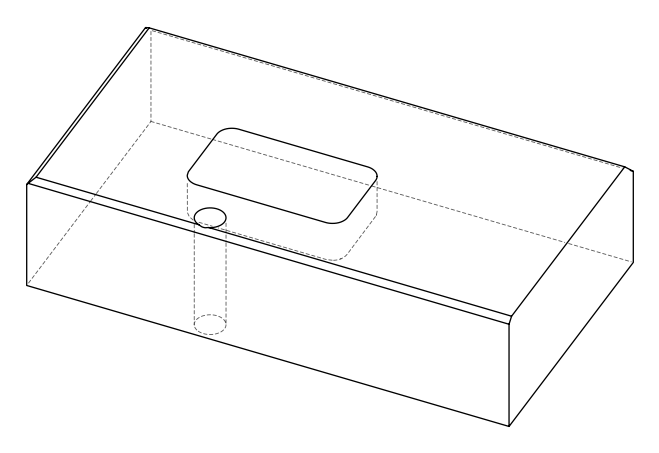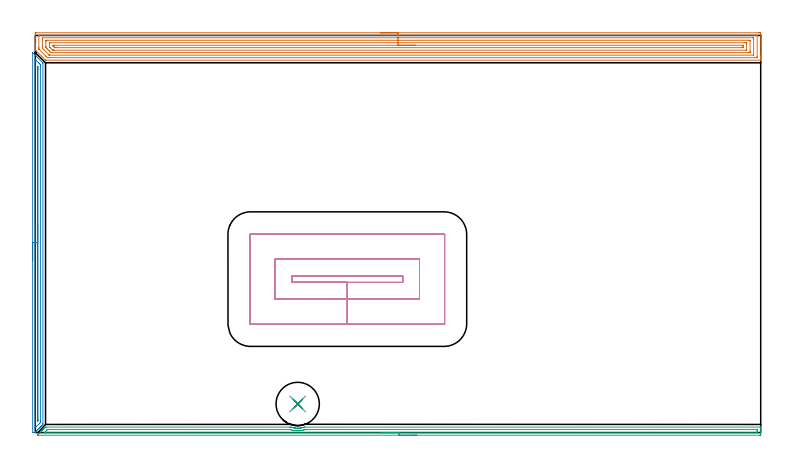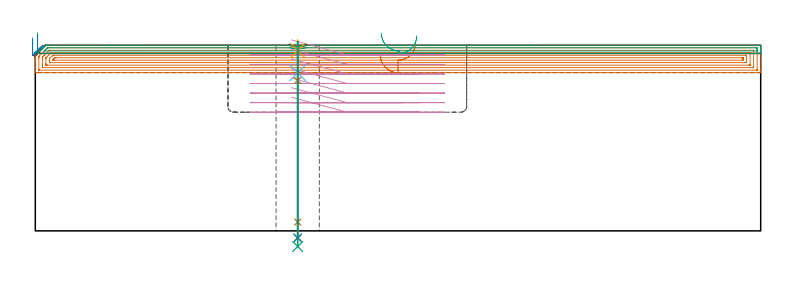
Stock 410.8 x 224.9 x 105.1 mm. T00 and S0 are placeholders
(PLAN: 9 operations, 6 tool changes, 44 min)
(1 AREA_MILL | FG_CHAMFER_SURFACE | UGT0205_001 | 19.92 min | 49353 mm3)
(2 AREA_MILL_1 | FG_CHAMFER_SURFACE_1 | UGT0205_001 | 5.2 min | 3549 mm3)
(3 AREA_MILL_2 | FG_CHAMFER_SURFACE_2 | UGT0205_001 | 6.7 min | 4299 mm3)
(4 MILL_RECTANGULAR_POCKET | POCKET_RECTANGULAR_STRAIGHT | NXT0201_007 | Follow Part, ap 6.25, ae 75% | 10.58 min | 384237 mm3)
(5 SPOT_DRILL | STEP1HOLE | NXT0321_9005460120000 | 0.05 min | 180 mm3)
(6 DRILL_BLIND_HOLE_INTO_CENTER | STEP1HOLE | UGT0301_217 | 0.07 min | 979 mm3)
(7 GUN_DRILL_THROUGH_HOLE | STEP1HOLE | UGT0307_007 | 0.53 min | 7152 mm3)
(8 DRILL_TO_ENLARGE_THROUGH_HOLE | STEP1HOLE | NXT0301_104 | 0.45 min | 7828 mm3)
(9 DRILL_TO_ENLARGE_THROUGH_HOLE_1 | STEP1HOLE | UGT0301_058 | 0.47 min | 33329 mm3)
(TOOL UGT0205_001 | Chamfer Mill 20 x 3 x 45 deg. | D20 FL50 Z2)
(TOOL NXT0201_007 | ENDMILL 25mm [R216.25-25050GCK54P 1620] | D25 R3 FL54 Z5)
(TOOL NXT0321_9005460120000 | NC Spot Drill, 142deg, 12mm, Carbide, Uncoated | D12 PA142 FL30 Z2)
(TOOL UGT0301_217 | Twist Drill 10.4 mm | D10.4 PA118 FL82 Z2)
(TOOL UGT0307_007 | Gun Drill 10 mm | D10 PA130 FL24 Z1)
(TOOL NXT0301_104 | Carbide Drill 14mm [860.1-1400-112A1-MM 2214] | D14 PA140 FL123 Z2)
(TOOL UGT0301_058 | Twist Drill 24.5 mm | D24.5 PA118 FL160 Z2)
(OP 1 AREA_MILL)
G17 G21 G94 G90
T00 M6
G54
G17 G0 G90 X195.4 Y226.4 S1061 M3
G43 Z115.1 H0
Z99.6
G94 G1 X195.438 Z98.728 F250.
X195.552 Z97.864
X195.741 Z97.012
X196.003 Z96.18
X196.337 Z95.374
X196.74 Z94.6
X197.208 Z93.864
X197.74 Z93.172
X198.329 Z92.529
X198.972 Z91.94
X199.664 Z91.408
X200.4 Z90.94
X201.174 Z90.537
X201.98 Z90.203
X202.812 Z89.941
X203.663 Z89.752
X204.528 Z89.638
X205.4 Z89.6
X409.561
X410.17 Y226.398 Z89.602
X410.773 Y226.393 Z89.604
X410.793 Y226.392 Z89.606
X410.8 Y225.791 Z90.206
Y214.187 Z101.808
Y212.766 Z103.23
Y212.401 Z103.594
Y211.672 Z104.328
Y211.397 Z104.602
X410.793 Y210.964 Z105.028
X410.79 Y210.903 Z105.088
X410.617 Y210.9 Z105.1
X5.995
X5.805 Y210.904 Z105.089
X5.709 Y210.99 Z105.008
X0.332 Y216.367 Z99.63
X0.28 Y216.418 Z99.579
X0.133 Y216.567 Z99.433
X0.034 Y216.67 Z99.33
X0.002 Y216.709 Z99.288
X0. Y216.966 Z99.033
Y217.757 Z98.237
Y219.015 Z96.982
Y219.543 Z96.452
Y220.171 Z95.824
Y225.528 Z90.47
X0.002 Y225.791 Z90.206
X0.007 Y226.392 Z89.606
X0.027 Y226.393 Z89.604
X0.63 Y226.4 Z89.6
X205.4
Y224.986 Z91.014
X408.469
X408.643 Y224.984 Z91.016
X408.759 Y224.981 Z91.019
X408.792 Y224.978 Z91.022
X408.795 Y224.975 Z91.025
X408.797 Y224.958 Z91.042
X408.799 Y224.899 Z91.101
X408.8 Y212.877 Z103.123
X408.796 Y212.401 Z103.599
X408.793 Y212.35 Z103.65
X408.791 Y212.329 Z103.671
X408.729 Y212.321 Z103.679
X408.556 Y212.316 Z103.684
X408.468 Y212.315 Z103.685
X7.783
X6.972 Y212.319 Z103.681
X6.889 Y212.321 Z103.679
X6.825 Y212.337 Z103.663
X6.757 Y212.401 Z103.599
X5.995 Y213.155 Z102.845
X5.856 Y213.294 Z102.706
X2.286 Y216.865 Z99.135
X2.154 Y216.998 Z99.002
X2.07 Y217.088 Z98.912
X2.01 Y217.154 Z98.846
X2.007 Y217.178 Z98.822
X2.002 Y217.28 Z98.72
X2. Y217.757 Z98.243
Y218.175 Z97.825
Y224.423 Z91.577
X2.004 Y224.899 Z91.101
X2.006 Y224.95 Z91.05
X2.009 Y224.971 Z91.029
X2.071 Y224.979 Z91.021
X2.244 Y224.984 Z91.016
X2.331 Y224.985 Z91.015
X205.4 Y224.986 Z91.014
Y223.572 Z92.428
X406.135 Y223.571 Z92.429
X406.593 Y223.567 Z92.433
X406.745 Y223.565 Z92.435
X406.79 Y223.561 Z92.439
X406.794 Y223.457 Z92.543
X406.798 Y223.32 Z92.68
X406.799 Y223.113 Z92.887
X406.8 Y222.907 Z93.093
X406.799 Y214.187 Z101.813
X406.798 Y213.982 Z102.018
X406.79 Y213.775 Z102.225
X406.785 Y213.735 Z102.265
X406.765 Y213.733 Z102.267
X406.708 Y213.731 Z102.269
X406.593 Y213.729 Z102.271
X8.242
X8.013 Y213.731 Z102.269
X7.899 Y213.735 Z102.265
X7.875 Y213.737 Z102.263
X7.841 Y213.765 Z102.235
X7.783 Y213.818 Z102.182
X5.101 Y216.498 Z99.502
X4.735 Y216.865 Z99.135
X4.207 Y217.397 Z98.603
X4.034 Y217.578 Z98.422
X4.01 Y217.757 Z98.243
X4.004 Y217.96 Z98.04
X4. Y218.65 Z97.35
Y218.856 Z97.144
Y222.427 Z93.573
X4.001 Y223.113 Z92.887
X4.002 Y223.318 Z92.682
X4.01 Y223.525 Z92.475
X4.015 Y223.565 Z92.435
X4.035 Y223.567 Z92.433
X4.092 Y223.569 Z92.431
X4.207 Y223.571 Z92.429
X205.4 Y223.572 Z92.428
Y222.157 Z93.843
X403.975
X404.749 Y222.151 Z93.849
X404.788 Y222.15 Z93.85
X404.791 Y222.104 Z93.896
X404.796 Y221.994 Z94.006
X404.799 Y221.774 Z94.226
X404.8 Y215.977 Z100.023
X404.799 Y215.528 Z100.472
X404.796 Y215.306 Z100.694
X404.791 Y215.196 Z100.804
X404.787 Y215.149 Z100.851
X404.736 Y215.148 Z100.852
X403.911 Y215.143 Z100.857
X403.847
X9.093
X8.989 Y215.145 Z100.855
X8.938 Y215.147 Z100.853
X8.916 Y215.149 Z100.851
X8.886 Y215.175 Z100.825
X8.678 Y215.374 Z100.626
X8.077 Y215.972 Z100.028
X7.783 Y216.265 Z99.735
X6.889 Y217.16 Z98.84
X6.295 Y217.757 Z98.243
X6.098 Y217.959 Z98.041
X6.03 Y218.031 Z97.969
X6.01 Y218.091 Z97.909
X6.007 Y218.201 Z97.799
X6. Y218.645 Z97.355
Y221.323 Z94.677
X6.001 Y221.772 Z94.228
X6.004 Y221.994 Z94.006
X6.009 Y222.104 Z93.896
X6.013 Y222.151 Z93.849
X6.064 Y222.152 Z93.848
X6.889 Y222.157 Z93.843
X6.953
X205.4
Y220.743 Z95.257
X401.814
X402.122 Y220.742 Z95.258
X402.713 Y220.739 Z95.261
X402.77 Y220.736 Z95.264
X402.79 Y220.726 Z95.274
X402.796 Y220.655 Z95.345
X402.798 Y220.435 Z95.565
X402.8 Y219.759 Z96.241
Y216.865 Z99.135
X402.799 Y216.696 Z99.304
X402.798 Y216.611 Z99.389
X402.794 Y216.57 Z99.43
X402.791 Y216.565 Z99.435
X402.779 Y216.562 Z99.438
X402.739 Y216.559 Z99.441
X402.43 Y216.557 Z99.443
X10.774
X10.466 Y216.558 Z99.442
X10.158 Y216.561 Z99.439
X9.957 Y216.564 Z99.436
X9.849 Y216.661 Z99.339
X9.635 Y216.865 Z99.135
X9.572 Y216.927 Z99.073
X8.678 Y217.821 Z98.179
X8.265 Y218.237 Z97.763
X8.062 Y218.446 Z97.554
X8.013 Y218.497 Z97.503
X8.009 Y218.554 Z97.446
X8.005 Y218.65 Z97.35
X8. Y219.326 Z96.674
Y219.543 Z96.457
Y220.435 Z95.565
X8.001 Y220.604 Z95.396
X8.002 Y220.689 Z95.311
X8.006 Y220.73 Z95.27
X8.009 Y220.735 Z95.265
X8.021 Y220.738 Z95.262
X8.061 Y220.741 Z95.259
X8.37 Y220.743 Z95.257
X205.4
Y219.329 Z96.671
X400.334 Y219.328 Z96.672
X400.55 Y219.327 Z96.673
X400.713 Y219.324 Z96.676
X400.787 Y219.322 Z96.678
X400.79 Y219.28 Z96.72
X400.798 Y219.08 Z96.92
X400.799 Y218.65 Z97.35
X400.798 Y218.187 Z97.813
X400.793 Y218.03 Z97.97
X400.79 Y217.98 Z98.02
X400.758 Y217.977 Z98.023
X400.674 Y217.975 Z98.025
X400.334 Y217.972 Z98.028
X400.12 Y217.971 Z98.029
X12.04
X11.36 Y217.973 Z98.027
X11.142 Y217.975 Z98.025
X10.98 Y217.98 Z98.02
X10.637 Y218.314 Z97.686
X10.466 Y218.482 Z97.518
X10.3 Y218.65 Z97.35
X10.135 Y218.82 Z97.18
X10.028 Y218.932 Z97.068
X10.01 Y219. Z97.
X10.004 Y219.112 Z96.888
X10.007 Y219.27 Z96.73
X10.01 Y219.32 Z96.68
X10.042 Y219.323 Z96.677
X10.126 Y219.325 Z96.675
X10.466 Y219.328 Z96.672
X10.68 Y219.329 Z96.671
X205.4
X206.272 Z96.709
X207.136 Z96.823
X207.988 Z97.012
X208.82 Z97.274
X209.626 Z97.608
X210.4 Z98.011
X211.136 Z98.48
X211.828 Z99.011
X212.471 Z99.6
X213.06 Z100.243
X213.591 Z100.935
X214.06 Z101.671
X214.463 Z102.445
X214.797 Z103.251
X215.059 Z104.083
X215.248 Z104.935
X215.362 Z105.8
X215.4 Z106.671
G0 Z115.1
M5
M2
(OP 2 AREA_MILL_1)
G17 G21 G94 G90
T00 M6
G54
G17 G0 G90 X-1.5 Y97.6 S1061 M3
G43 Z115.1 H0
Z109.3
G94 G1 Y97.638 Z108.428 F250.
Y97.752 Z107.563
Y97.941 Z106.712
Y98.203 Z105.88
Y98.537 Z105.074
Y98.94 Z104.3
Y99.409 Z103.564
Y99.94 Z102.872
Y100.529 Z102.229
Y101.172 Z101.64
Y101.864 Z101.108
Y102.6 Z100.64
Y103.374 Z100.237
Y104.18 Z99.903
Y105.012 Z99.641
Y105.864 Z99.452
Y106.728 Z99.338
Y107.6 Z99.3
Y215.125
X-1.498 Y215.199 Z99.299
X4.029 Y209.671 Z104.829
X4.241 Y209.457 Z105.037
X4.297 Y209.395 Z105.089
X4.3 Y209.255 Z105.1
Y5.054
X4.293 Y4.599 Z105.092
X4.241 Y4.543 Z105.04
X4.01 Y4.308 Z104.806
X3.565 Y3.865 Z104.365
X3.268 Y3.567 Z104.067
X3.14 Y3.438 Z103.936
X2.792 Y3.092 Z103.592
X2.604 Y2.904 Z103.404
X2.377 Y2.676 Z103.175
X2.27 Y2.568 Z103.066
X1.835 Y2.135 Z102.634
X1.4 Y1.698 Z102.196
X1.171 Y1.471 Z101.971
X0.53 Y0.829 Z101.327
X0.47 Y0.77 Z101.269
X-0.05 Y0.249 Z100.748
X-0.152 Y0.149 Z100.646
X-0.302 Y0.01 Z100.497
X-0.34 Y0.008 Z100.459
X-0.922 Y0. Z99.877
X-1.21 Z99.589
X-1.498 Y0.001 Z99.301
X-1.5 Y0.05 Z99.3
Y107.6
X-0.086 Z100.714
X-0.085 Y211.038 Z100.715
X-0.084 Y211.203 Z100.716
X-0.082 Y211.285 Z100.718
X-0.08 Y211.312 Z100.72
X-0.063 Y211.301 Z100.737
X0.21 Y211.038 Z101.01
X1.996 Y209.255 Z102.796
X2.27 Y208.979 Z103.07
X2.879 Y208.363 Z103.679
X2.884 Y207.733 Z103.684
X2.885 Y207.471 Z103.685
X2.886 Y206.84 Z103.686
Y6.837
X2.884 Y6.207 Z103.684
X2.881 Y5.945 Z103.681
X2.875 Y5.637 Z103.675
X2.723 Y5.48 Z103.523
X2.304 Y5.054 Z103.104
X0.53 Y3.28 Z101.33
X0.085 Y2.835 Z100.885
X0.025 Y2.776 Z100.825
X-0.053 Y2.705 Z100.747
X-0.077 Y2.685 Z100.723
X-0.081 Y2.722 Z100.719
X-0.083 Y2.785 Z100.717
X-0.086 Y3.009 Z100.714
Y107.6
X1.328 Z102.128
X1.329 Y207.471 Z102.129
X1.4 Y207.389 Z102.2
X1.464 Y206.58 Z102.264
X1.468 Y206.51 Z102.268
X1.471 Y205.688 Z102.271
Y205.615
X1.472 Y7.655 Z102.272
X1.47 Y6.837 Z102.27
X1.468 Y6.767 Z102.268
X1.465 Y6.695 Z102.265
X1.4 Y6.611 Z102.2
X1.359 Y6.567 Z102.159
X1.337 Y6.548 Z102.137
X1.334 Y6.617 Z102.134
X1.33 Y6.764 Z102.13
X1.329 Y6.837 Z102.129
X1.328 Y6.91 Z102.128
Y107.6
Y108.472 Z102.166
Y109.337 Z102.28
Y110.188 Z102.469
Y111.02 Z102.731
Y111.826 Z103.065
Y112.6 Z103.468
Y113.336 Z103.937
Y114.028 Z104.468
Y114.671 Z105.057
Y115.26 Z105.701
Y115.792 Z106.393
Y116.26 Z107.128
Y116.663 Z107.902
Y116.997 Z108.708
Y117.259 Z109.54
Y117.448 Z110.392
Y117.562 Z111.257
Y117.6 Z112.128
G0 Z115.1
M5
M2
(OP 3 AREA_MILL_2)
G17 G21 G94 G90
T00 M6
G54
G17 G0 G90 X216. Y-1.5 S1061 M3
G43 Z115.1 H0
Z110.5
G94 G1 X215.962 Z109.628 F250.
X215.848 Z108.764
X215.659 Z107.912
X215.397 Z107.08
X215.063 Z106.274
X214.66 Z105.5
X214.191 Z104.764
X213.66 Z104.072
X213.071 Z103.429
X212.428 Z102.84
X211.736 Z102.308
X211. Z101.84
X210.226 Z101.437
X209.42 Z101.103
X208.588 Z100.841
X207.736 Z100.652
X206.872 Z100.538
X206. Z100.5
X1.374 Y-1.499 Z100.501
X1.333 Y-1.498 Z100.502
X1.215 Y-1.491 Z100.505
X1.285 Y-1.417 Z100.581
X1.374 Y-1.325 Z100.673
X2.414 Y-0.286 Z101.714
X3.499 Y0.8 Z102.798
X3.608 Y0.91 Z102.906
X3.943 Y1.243 Z103.243
X4.162 Y1.462 Z103.462
X4.386 Y1.687 Z103.685
X4.502 Y1.804 Z103.8
X4.857 Y2.157 Z104.157
X5.035 Y2.336 Z104.335
X5.731 Y3.031 Z105.028
X5.805 Y3.101 Z105.08
X6.289 Y3.1 Z105.1
X143.976 Y3.09 Z105.09
X144.663 Y3.085 Z105.081
X144.791 Y3.057 Z105.053
X144.819 Y3.05 Z105.047
X145.476 Y2.869 Z104.868
X145.685 Y2.813 Z104.81
X145.712 Y2.805 Z104.802
X145.919 Y2.756 Z104.755
X146.158 Y2.701 Z104.699
X146.578 Y2.625 Z104.621
X146.606 Y2.62 Z104.616
X146.913 Y2.574 Z104.573
X147.025 Y2.559 Z104.555
X147.052 Y2.555 Z104.551
X147.434 Y2.514 Z104.51
X147.499 Y2.506 Z104.503
X147.945 Y2.474 Z104.472
X148.365 Y2.46 Z104.455
X148.392 Y2.459 Z104.454
X148.551 Y2.461 Z104.453
X148.615
X148.683
X148.838 Y2.46 Z104.455
X149.285 Y2.477 Z104.471
X149.476 Y2.49 Z104.488
X149.732 Y2.509 Z104.507
X150.152 Y2.557 Z104.552
X150.178 Y2.559 Z104.556
X150.26 Y2.57 Z104.569
X150.285 Y2.574 Z104.573
X150.625 Y2.624 Z104.623
X151.046 Y2.703 Z104.7
X151.071 Y2.708 Z104.705
X151.519 Y2.808 Z104.807
X151.749 Y2.869 Z104.869
X151.964 Y2.927 Z104.926
X152.512 Y3.09 Z105.086
X152.569 Y3.092 Z105.089
X152.745 Y3.097 Z105.096
X410.626 Y3.1 Z105.1
X410.79 Y3.097 Z105.088
X410.793 Y3.069 Z105.06
X410.8 Y2.689 Z104.689
Y2.378 Z104.378
Y1.687 Z103.682
Y0.454 Z102.451
Y-0.087 Z101.908
Y-0.703 Z101.292
X410.797 Y-0.974 Z101.022
X410.792 Y-1.491 Z100.505
X410.703 Y-1.494 Z100.503
X410.179 Y-1.5 Z100.5
X206.
Y-0.086 Z101.914
X5.395
X5.174 Y-0.081 Z101.919
X5.082 Y-0.079 Z101.921
X5.101 Y-0.055 Z101.945
X5.129 Y-0.024 Z101.976
X5.229 Y0.078 Z102.078
X5.331 Y0.181 Z102.181
X6.119 Y0.969 Z102.969
X6.289 Y1.139 Z103.139
X6.567 Y1.411 Z103.411
X6.777 Y1.615 Z103.615
X6.852 Y1.679 Z103.679
X6.959 Y1.681 Z103.681
X7.182 Y1.686 Z103.686
X143.897 Y1.676 Z103.676
X144.129 Y1.674 Z103.674
X144.239 Y1.672 Z103.672
X144.293 Y1.669 Z103.669
X144.989 Y1.49 Z103.49
X145.685 Y1.333 Z103.333
X146.122 Y1.253 Z103.253
X146.578 Y1.185 Z103.185
X147.153 Y1.116 Z103.116
X147.32 Y1.1 Z103.1
X147.472 Y1.09 Z103.09
X148.105 Y1.058 Z103.058
X148.365 Y1.05 Z103.05
X149.007
X149.077 Y1.051 Z103.051
X149.259 Y1.061 Z103.061
X149.848 Y1.102 Z103.102
X150.152 Y1.13 Z103.13
X150.653 Y1.19 Z103.19
X151.046 Y1.248 Z103.248
X151.419 Y1.316 Z103.316
X151.939 Y1.425 Z103.425
X152.154 Y1.474 Z103.474
X152.833 Y1.65 Z103.65
X152.863 Y1.657 Z103.657
X152.95 Y1.675 Z103.675
X153.06 Y1.678 Z103.678
X153.282 Y1.68 Z103.68
X153.727 Y1.682 Z103.682
X408.392 Y1.686 Z103.686
X408.615 Y1.684 Z103.684
X408.726 Y1.682 Z103.682
X408.778 Y1.679 Z103.679
X408.79 Y1.673 Z103.673
X408.793 Y1.654 Z103.654
X408.797 Y1.544 Z103.544
X408.8 Y1.282 Z103.282
Y0.8 Z102.8
Y0.395 Z102.395
X408.795 Y-0.01 Z101.99
X408.791 Y-0.063 Z101.937
X408.787 Y-0.08 Z101.92
X408.781 Y-0.081 Z101.919
X408.726 Y-0.084 Z101.916
X408.615 Y-0.085 Z101.915
X408.392 Y-0.086 Z101.914
X206.
X205.128 Z101.952
X204.263 Z102.066
X203.412 Z102.255
X202.58 Z102.517
X201.774 Z102.851
X201. Z103.254
X200.264 Z103.723
X199.572 Z104.254
X198.929 Z104.843
X198.34 Z105.486
X197.808 Z106.178
X197.34 Z106.914
X196.937 Z107.688
X196.603 Z108.494
X196.341 Z109.326
X196.152 Z110.178
X196.038 Z111.043
X196. Z111.914
G0 Z115.1
M5
M2
(OP 4 MILL_RECTANGULAR_POCKET)
G17 G21 G94 G90
T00 M6
G54
G17 G0 G90 X145.35 Y85.102 S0 M3
G43 Z115.1 H1
Z108.1
G94 G1 Y85.05 Z108.086 F250.
X176.7 Z99.686
X208.05 F500.
Y88.75
X145.35
Y85.05
X176.7
Y75.55
X217.55
Y98.25
X135.85
Y75.55
X176.7
Y61.3
X231.5
G3 X231.8 Y61.6 R0.3
G1 Y112.2
G3 X231.5 Y112.5 R0.3
G1 X121.9
G3 X121.6 Y112.2 R0.3
G1 Y61.6
G3 X121.9 Y61.3 R0.3
G1 X176.7
X177.7
G0 X145.35 Y85.102 Z102.686
G1 Y85.05 Z102.672 F250.
X176.7 Z94.271
X208.05 F500.
Y88.75
X145.35
Y85.05
X176.7
Y75.55
X217.55
Y98.25
X135.85
Y75.55
X176.7
Y61.3
X231.5
G3 X231.8 Y61.6 R0.3
G1 Y112.2
G3 X231.5 Y112.5 R0.3
G1 X121.9
G3 X121.6 Y112.2 R0.3
G1 Y61.6
G3 X121.9 Y61.3 R0.3
G1 X176.7
X177.7
G0 X145.35 Y85.102 Z97.271
G1 Y85.05 Z97.257 F250.
X176.7 Z88.857
X208.05 F500.
Y88.75
X145.35
Y85.05
X176.7
Y75.55
X217.55
Y98.25
X135.85
Y75.55
X176.7
Y61.3
X231.5
G3 X231.8 Y61.6 R0.3
G1 Y112.2
G3 X231.5 Y112.5 R0.3
G1 X121.9
G3 X121.6 Y112.2 R0.3
G1 Y61.6
G3 X121.9 Y61.3 R0.3
G1 X176.7
X177.7
G0 X145.35 Y85.102 Z91.857
G1 Y85.05 Z91.843 F250.
X176.7 Z83.443
X208.05 F500.
Y88.75
X145.35
Y85.05
X176.7
Y75.55
X217.55
Y98.25
X135.85
Y75.55
X176.7
Y61.3
X231.5
G3 X231.8 Y61.6 R0.3
G1 Y112.2
G3 X231.5 Y112.5 R0.3
G1 X121.9
G3 X121.6 Y112.2 R0.3
G1 Y61.6
G3 X121.9 Y61.3 R0.3
G1 X176.7
X177.7
G0 X145.35 Y85.102 Z86.443
G1 Y85.05 Z86.429 F250.
X176.7 Z78.029
X208.05 F500.
Y88.75
X145.35
Y85.05
X176.7
Y75.55
X217.55
Y98.25
X135.85
Y75.55
X176.7
Y61.3
X231.5
G3 X231.8 Y61.6 R0.3
G1 Y112.2
G3 X231.5 Y112.5 R0.3
G1 X121.9
G3 X121.6 Y112.2 R0.3
G1 Y61.6
G3 X121.9 Y61.3 R0.3
G1 X176.7
X177.7
G0 X145.35 Y85.102 Z81.029
G1 Y85.05 Z81.014 F250.
X176.7 Z72.614
X208.05 F500.
Y88.75
X145.35
Y85.05
X176.7
Y75.55
X217.55
Y98.25
X135.85
Y75.55
X176.7
Y61.3
X231.5
G3 X231.8 Y61.6 R0.3
G1 Y112.2
G3 X231.5 Y112.5 R0.3
G1 X121.9
G3 X121.6 Y112.2 R0.3
G1 Y61.6
G3 X121.9 Y61.3 R0.3
G1 X176.7
X177.7
G0 X145.35 Y85.102 Z75.614
G1 Y85.05 Z75.6 F250.
X176.7 Z67.2
X208.05 F500.
Y88.75
X145.35
Y85.05
X176.7
Y75.55
X217.55
Y98.25
X135.85
Y75.55
X176.7
Y61.3
X231.5
G3 X231.8 Y61.6 R0.3
G1 Y112.2
G3 X231.5 Y112.5 R0.3
G1 X121.9
G3 X121.6 Y112.2 R0.3
G1 Y61.6
G3 X121.9 Y61.3 R0.3
G1 X176.7
X177.7
G0 Z115.1
M5
M2
(OP 5 SPOT_DRILL)
G17 G21 G94 G90
T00 M6
G54
G17 G0 G90 X148.6 Y16.2 S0 M3
G43 Z115.1 H0
G94 G81 G98 Z102.1 F250. R108.1
G80
M5
M2
(OP 6 DRILL_BLIND_HOLE_INTO_CENTER)
G17 G21 G94 G90
T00 M6
G54
G17 G0 G90 X148.6 Y16.2 S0 M3
G43 Z115.1 H0
G94 G81 G98 Z89.5 F250. R107.1
G80
M5
M2
(OP 7 GUN_DRILL_THROUGH_HOLE)
G17 G21 G94 G90
T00 M6
G54
G17 G0 G90 X148.6 Y16.2 M8
G43 Z115.1 H0
Z102.068
S716 M3
G94 G1 Z85.173 F125. M26
G4 X.084
Z5. F250.
G4 X.084
Z-3.832 F125.
G4 X.084
M5
M9
G0 Z102.068
Z115.1
M2
(OP 8 DRILL_TO_ENLARGE_THROUGH_HOLE)
G17 G21 G94 G90
T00 M6
G54
G17 G0 G90 X148.6 Y16.2 S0 M3
G43 Z115.1 H1
G94 G73 G98 Z-4.048 F250. Q13.643 R107.1
G80
M5
M2
(OP 9 DRILL_TO_ENLARGE_THROUGH_HOLE_1)
G17 G21 G94 G90
T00 M6
G54
G17 G0 G90 X148.6 Y16.2 S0 M3
G43 Z115.1 H0
G94 G73 G98 Z-8.861 F250. Q22.792 R107.1
G80
M5
M2
